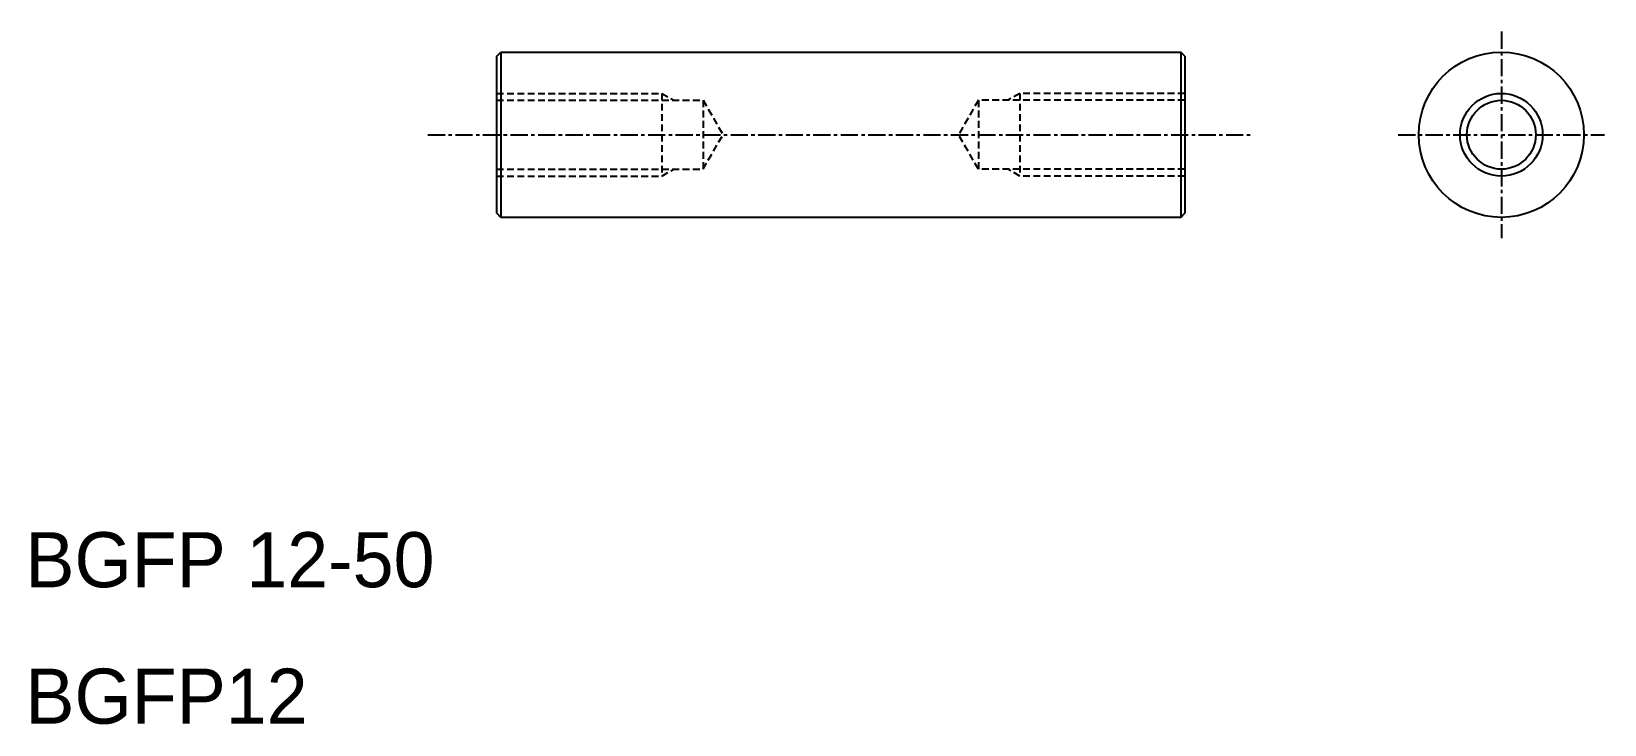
# Model space of a CAD drawing. Extents: x 47 to 161, y 40 to 90.
import ezdxf

# ---------------------------------------------------------------- set-up
doc = ezdxf.new("R2010")
doc.units = 0
doc.linetypes.add('CENTER', pattern=[2, 1.25, -0.25, 0.25, -0.25])
doc.linetypes.add('DASHED', pattern=[0.75, 0.5, -0.25])
doc.layers.get('0').update_dxf_attribs({"linetype": 'CONTINUOUS'})
doc.layers.add('CENTER', color=1, linetype='CENTER')

msp = doc.modelspace()

# ---------------------------------------------------------------- linework, layer by layer
at = {"color": 7, "linetype": 'CONTINUOUS'}
for p, q in [((80.8, 88.35), (81.1, 88.65)), ((80.8, 76.95), (80.8, 88.35)), ((81.1, 88.65), (130.5, 88.65)), ((81.1, 88.65), (81.1, 76.65)), ((130.5, 88.65), (130.5, 76.65)), ((130.8, 88.35), (130.5, 88.65)), ((130.8, 88.35), (130.8, 76.95)), ((81.1, 76.65), (80.8, 76.95)), ((130.5, 76.65), (81.1, 76.65)), ((130.5, 76.65), (130.8, 76.95))]:
    msp.add_line(p, q, dxfattribs=at)
at = {"color": 3, "linetype": 'DASHED'}
for p, q in [((80.8, 85.65), (92.8, 85.65)), ((80.8, 85.15), (95.8, 85.15)), ((92.8, 85.65), (92.8, 79.65)), ((92.8, 85.65), (93.67, 85.15)), ((95.8, 85.15), (97.24, 82.65)), ((95.8, 85.15), (95.8, 80.15)), ((115.8, 85.15), (114.36, 82.65)), ((130.8, 85.15), (115.8, 85.15)), ((115.8, 85.15), (115.8, 80.15)), ((118.8, 85.65), (117.93, 85.15)), ((130.8, 85.65), (118.8, 85.65)), ((118.8, 85.65), (118.8, 79.65)), ((95.8, 80.15), (97.24, 82.65)), ((115.8, 80.15), (114.36, 82.65)), ((80.8, 80.15), (95.8, 80.15)), ((92.8, 79.65), (93.67, 80.15)), ((130.8, 80.15), (115.8, 80.15)), ((118.8, 79.65), (117.93, 80.15)), ((80.8, 79.65), (92.8, 79.65)), ((130.8, 79.65), (118.8, 79.65))]:
    msp.add_line(p, q, dxfattribs=at)
at = {"color": 7, "linetype": 'CONTINUOUS'}
for radius in [6, 2.5]:
    msp.add_circle((153.8, 82.65), radius, dxfattribs=at)
at = {"color": 3, "linetype": 'CONTINUOUS'}
msp.add_circle((153.8, 82.65), 3, dxfattribs=at)
at = {"layer": 'CENTER', "color": 1, "linetype": 'CENTER'}
for p, q in [((153.8, 90.15), (153.8, 75.15)), ((75.8, 82.65), (135.8, 82.65)), ((146.3, 82.65), (161.3, 82.65))]:
    msp.add_line(p, q, dxfattribs=at)

# ---------------------------------------------------------------- texts
at = {"color": 7, "linetype": 'CONTINUOUS'}
for s, p in [('BGFP 12-50', (46.55, 49.79)), ('BGFP12', (46.55, 39.88))]:
    msp.add_text(s, height=4, dxfattribs=at).set_placement(p)

doc.saveas('drawing.dxf')
